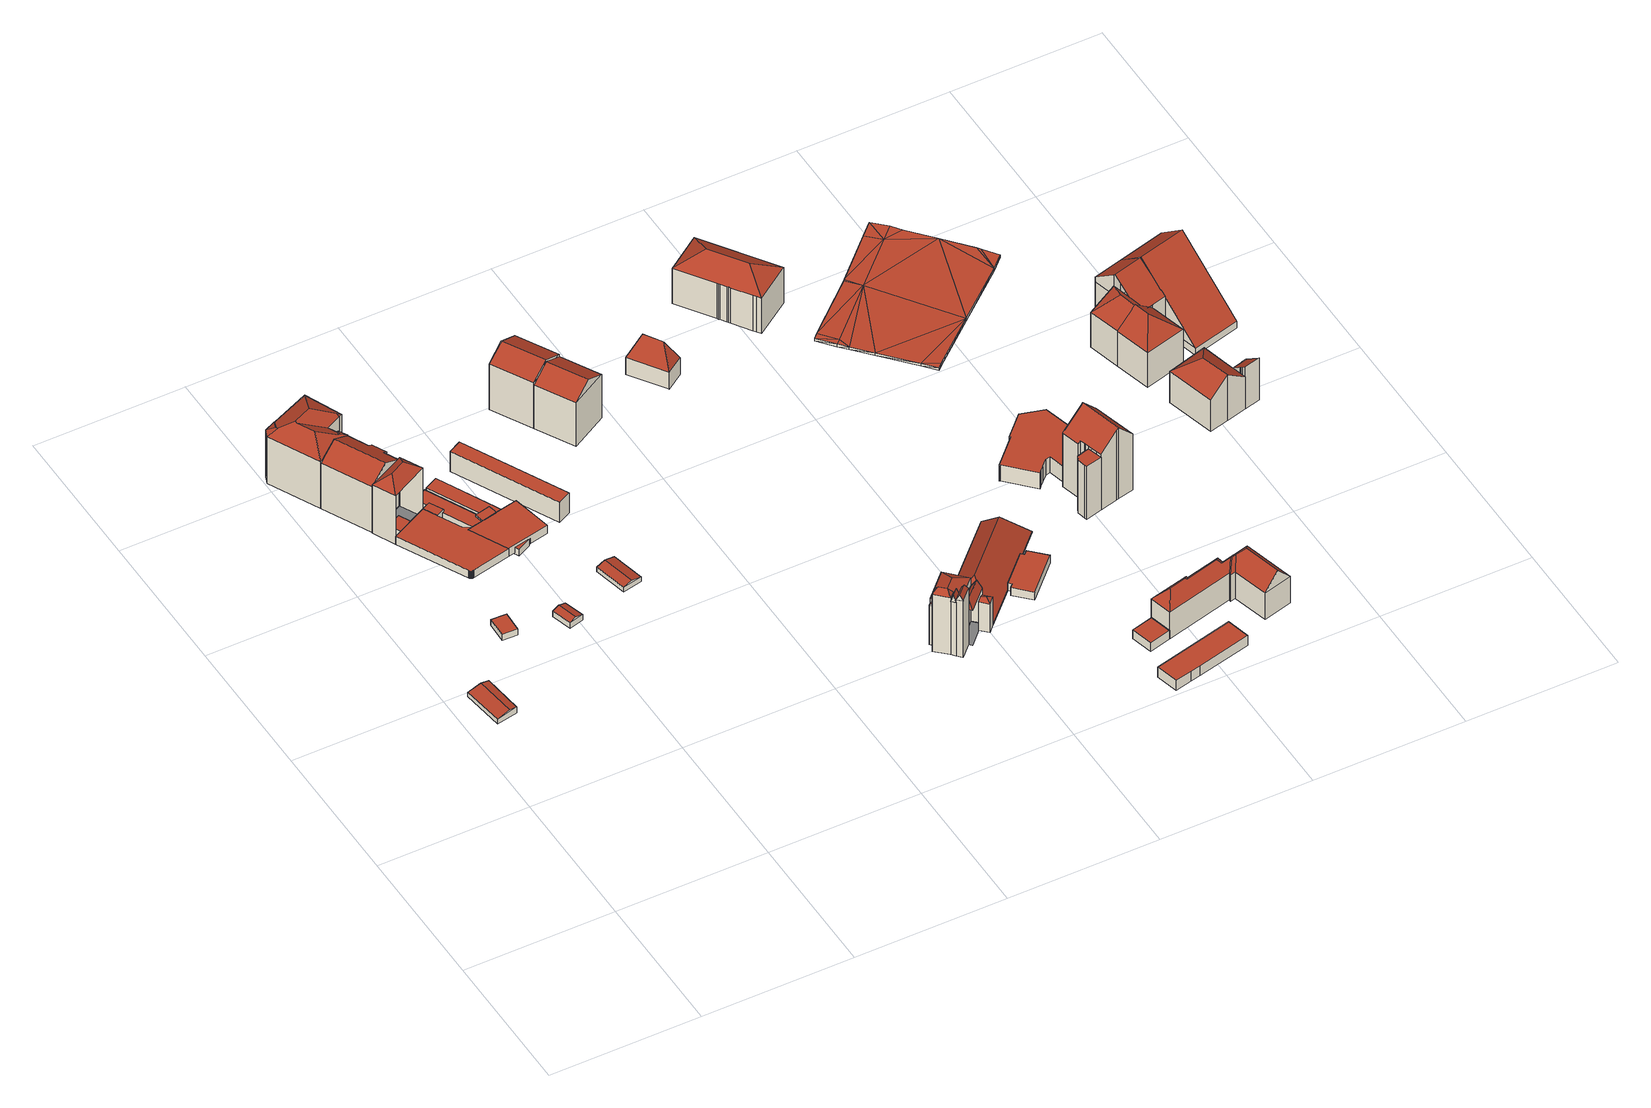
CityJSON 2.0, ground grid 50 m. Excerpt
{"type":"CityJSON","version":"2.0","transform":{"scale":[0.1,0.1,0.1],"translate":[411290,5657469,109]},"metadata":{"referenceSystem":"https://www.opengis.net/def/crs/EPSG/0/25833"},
"CityObjects":{
"building1":{"type":"Building","attributes":{"Dachtyp_tdc":"tdcGableRoof","Gemeindeschluessel":14612000,"Dachneigung":15.94,"QualitaetDacherkennung":47,"Geometrietyp2DReferenz":"3000","measuredHeight":2.98,"function":"31001_9998","roofType":"3100"},"geometry":[{"type":"Solid","lod":"2","boundaries":[[[[0,1,2,3]],[[1,4,5,2]],[[4,6,7,5]],[[6,0,3,7]],[[4,1,8]],[[0,6,9]],[[1,0,9,8]],[[6,4,8,9]],[[3,2,5,7]]]],"semantics":{"surfaces":[{"type":"WallSurface"},{"type":"RoofSurface"},{"type":"GroundSurface"}],"values":[[0,0,0,0,0,0,1,1,2]]}}]},
"building2":{"type":"Building","attributes":{"Dachtyp_tdc":"tdcPolyFlatRoof","Gemeindeschluessel":14612000,"Dachneigung":0,"QualitaetDacherkennung":86,"Geometrietyp2DReferenz":"3000","measuredHeight":2.37,"function":"31001_9998","roofType":"1000"},"geometry":[{"type":"Solid","lod":"2","boundaries":[[[[10,11,12,13]],[[11,14,15,12]],[[14,16,17,15]],[[16,10,13,17]],[[16,14,11,10]],[[13,12,15,17]]]],"semantics":{"surfaces":[{"type":"WallSurface"},{"type":"RoofSurface"},{"type":"GroundSurface"}],"values":[[0,0,0,0,1,2]]}}]},
"building3":{"type":"Building","attributes":{"Dachtyp_tdc":"tdcFreeFormRoof","Gemeindeschluessel":14612000,"Dachneigung":28.42,"QualitaetDacherkennung":48,"Geometrietyp2DReferenz":"3000","measuredHeight":22.11,"function":"31001_9998","roofType":"5000"},"geometry":[{"type":"Solid","lod":"2","boundaries":[[[[18,19,20,21]],[[19,22,23,20]],[[22,24,25,23]],[[24,26,27,25]],[[26,28,29,27]],[[28,30,31,29]],[[30,32,33,31]],[[32,34,35,33]],[[34,36,37,35]],[[36,38,39,37]],[[38,40,41,39]],[[40,18,21,41]],[[42,43,40,38]],[[44,45,46,42,38,36]],[[47,44,36,34]],[[47,34,32]],[[45,44,47,32,30]],[[48,49,46,45,30,28]],[[50,51,48,28,26]],[[50,26,24]],[[51,50,24,22]],[[49,48,51,22,19]],[[43,42,46,49,19,18]],[[43,18,40]],[[21,20,23,25,27,29,31,33,35,37,39,41]]]],"semantics":{"surfaces":[{"type":"WallSurface"},{"type":"RoofSurface"},{"type":"GroundSurface"}],"values":[[0,0,0,0,0,0,0,0,0,0,0,0,1,1,1,1,1,1,1,1,1,1,1,1,2]]}}]},
"building4":{"type":"Building","attributes":{"Dachtyp_tdc":"tdcFreeFormRoof","Gemeindeschluessel":14612000,"Dachneigung":30.76,"QualitaetDacherkennung":60,"Geometrietyp2DReferenz":"3000","measuredHeight":22.06,"function":"31001_9998","roofType":"5000"},"geometry":[{"type":"Solid","lod":"2","boundaries":[[[[52,53,54,27]],[[53,55,56,54]],[[55,57,58,56]],[[57,59,60,58]],[[59,61,62,60]],[[61,63,64,62]],[[63,65,29,64]],[[65,52,27,29]],[[55,53,52,66,67,61,59,57]],[[63,67,66,65]],[[52,65,66]],[[63,61,67]],[[27,54,56,58,60,62,64,29]]]],"semantics":{"surfaces":[{"type":"WallSurface"},{"type":"RoofSurface"},{"type":"GroundSurface"}],"values":[[0,0,0,0,0,0,0,0,1,1,0,0,2]]}}]},
"building5":{"type":"Building","attributes":{"Gemeindeschluessel":14612000,"Dachorientierung":0,"MittlereTraufHoehe":112.43,"ObjektHoehe":2.5,"BodenHoehe":109.93,"Geometrietyp2DReferenz":"3000","BezugspunktDach":"2000","AbsoluteHoehe":112.43,"Dachflaeche":136.16,"measuredHeight":2.5,"function":"31001_2463","storeysAboveGround":1},"geometry":[{"type":"MultiSurface","lod":"2","boundaries":[[[68,69,70,71,72]],[[72,71,73,74]],[[71,70,75,73]],[[70,69,76,75]],[[69,68,77,76]],[[68,72,74,77]],[[74,73,75,76,77]]],"semantics":{"surfaces":[{"type":"RoofSurface"},{"type":"WallSurface"},{"type":"GroundSurface"}],"values":[0,1,1,1,1,1,2]}}]},
"building6":{"type":"Building","attributes":{"Dachtyp_tdc":"tdcGableRoof","Gemeindeschluessel":14612000,"Dachneigung":18.15,"QualitaetDacherkennung":74,"Geometrietyp2DReferenz":"3000","measuredHeight":2.92,"function":"31001_9998","roofType":"3100"},"geometry":[{"type":"Solid","lod":"2","boundaries":[[[[78,79,80,81]],[[79,82,83,80]],[[82,84,85,83]],[[84,78,81,85]],[[82,79,86]],[[78,84,87]],[[79,78,87,86]],[[84,82,86,87]],[[81,80,83,85]]]],"semantics":{"surfaces":[{"type":"WallSurface"},{"type":"RoofSurface"},{"type":"GroundSurface"}],"values":[[0,0,0,0,0,0,1,1,2]]}}]},
"building7":{"type":"Building","attributes":{"Gemeindeschluessel":14612000,"Geometrietyp2DReferenz":"3000","function":"31001_9998","roofType":"9999"},"children":["building7-1","building7-2","building7-3","building7-4","building7-5"]},
"building7-1":{"type":"BuildingPart","attributes":{"Dachtyp_tdc":"tdcPolyFlatRoof","Dachneigung":0,"QualitaetDacherkennung":0,"Geometrietyp2DReferenz":"3000","measuredHeight":3,"roofType":"9999"},"parents":["building7"],"geometry":[{"type":"MultiSurface","lod":"2","boundaries":[[[88,89,90,91,92,93,94,95,96,97,98,99,100,101,102,103,104,105]],[[104,103,106,107]],[[103,102,108,106]],[[100,99,109,110]],[[99,98,111,109]],[[98,97,112,111]],[[97,96,113,112]],[[96,95,114,113]],[[95,94,115,114]],[[94,93,116,115]],[[93,92,117,116]],[[92,91,118,117]],[[91,90,119,118]],[[90,89,120,119]],[[89,88,121,120]],[[122,107,106,108,123,110,109,111,112,113,114,115,116,117,118,119,120,121]],[[107,122,105,104]],[[123,108,102,101]],[[110,123,101,100]],[[122,121,88,105]]],"semantics":{"surfaces":[{"type":"RoofSurface"},{"type":"WallSurface"},{"type":"GroundSurface"},{"type":"ClosureSurface","isClosure":"1","QuelleClosure":"LoD1Solid"}],"values":[0,1,1,1,1,1,1,1,1,1,1,1,1,1,1,2,3,3,3,3]}}]},
"building7-2":{"type":"BuildingPart","attributes":{"Dachtyp_tdc":"tdcFreeFormRoof","Dachneigung":40.13,"QualitaetDacherkennung":2,"Geometrietyp2DReferenz":"3000","measuredHeight":22.41,"roofType":"5000"},"parents":["building7"],"geometry":[{"type":"MultiSurface","lod":"2","boundaries":[[[124,125,126,127]],[[125,128,122,126]],[[129,124,127,121,88]],[[130,131,129,128]],[[130,128,125]],[[131,130,125,124]],[[131,124,129]],[[127,126,122,121]]],"semantics":{"surfaces":[{"type":"WallSurface"},{"type":"RoofSurface"},{"type":"GroundSurface"}],"values":[0,0,0,1,1,1,1,2]}}]},
"building7-3":{"type":"BuildingPart","attributes":{"Dachtyp_tdc":"tdcPolyFlatRoof","Dachneigung":0,"QualitaetDacherkennung":0,"Geometrietyp2DReferenz":"3000","measuredHeight":3.04,"roofType":"9999"},"parents":["building7"],"geometry":[{"type":"MultiSurface","lod":"2","boundaries":[[[132,133,134,135]],[[134,133,136,137]],[[132,135,138,139]],[[135,134,137,138]],[[138,137,136,139]],[[139,136,133,132]]],"semantics":{"surfaces":[{"type":"RoofSurface"},{"type":"WallSurface"},{"type":"GroundSurface"},{"type":"ClosureSurface","isClosure":"1","QuelleClosure":"LoD1Solid"}],"values":[0,1,1,1,2,3]}}]},
"building7-4":{"type":"BuildingPart","attributes":{"Dachtyp_tdc":"tdcPolyFlatRoof","Dachneigung":0,"QualitaetDacherkennung":0,"Geometrietyp2DReferenz":"3000","measuredHeight":3.11,"roofType":"9999"},"parents":["building7"],"geometry":[{"type":"MultiSurface","lod":"2","boundaries":[[[140,141,142,143]],[[143,142,144,145]],[[142,141,104,107,144]],[[105,104,141,140]],[[140,122,105]],[[140,143,145,122]],[[145,144,107,122]],[[105,122,107,104]]],"semantics":{"surfaces":[{"type":"RoofSurface"},{"type":"WallSurface"},{"type":"GroundSurface"},{"type":"ClosureSurface","isClosure":"1","QuelleClosure":"LoD1Solid"}],"values":[0,1,1,1,1,1,2,3]}}]},
"building7-5":{"type":"BuildingPart","attributes":{"Dachtyp_tdc":"tdcPolyFlatRoof","Dachneigung":0,"QualitaetDacherkennung":0,"Geometrietyp2DReferenz":"3000","measuredHeight":3.18,"roofType":"9999"},"parents":["building7"],"geometry":[{"type":"MultiSurface","lod":"2","boundaries":[[[146,147,148,149,150,151,152]],[[102,101,152,151]],[[151,150,139,108,102]],[[150,132,139]],[[133,132,150,149]],[[149,136,133]],[[149,148,153,136]],[[148,147,154,153]],[[147,146,100,110,154]],[[101,100,146,152]],[[123,108,139,136,153,154,110]],[[102,108,123,101]],[[133,136,139,132]],[[101,123,110,100]]],"semantics":{"surfaces":[{"type":"RoofSurface"},{"type":"WallSurface"},{"type":"GroundSurface"},{"type":"ClosureSurface","isClosure":"1","QuelleClosure":"LoD1Solid"}],"values":[0,1,1,1,1,1,1,1,1,1,2,3,3,3]}}]},
"building8":{"type":"Building","attributes":{"Gemeindeschluessel":14612000,"Dachneigung":90,"Dachorientierung":0,"MittlereTraufHoehe":112.51,"QualitaetDacherkennung":84,"ObjektHoehe":2.59,"BodenHoehe":109.92,"Geometrietyp2DReferenz":"3000","AbsoluteHoehe":112.51,"Dachflaeche":135.97,"measuredHeight":2.59,"function":"31001_2463","roofType":"1000","storeysAboveGround":1},"geometry":[{"type":"MultiSurface","lod":"2","boundaries":[[[155,156,157,158]],[[156,159,160,157]],[[159,161,162,160]],[[161,155,158,162]],[[161,159,156,155]],[[158,157,160,162]]],"semantics":{"surfaces":[{"type":"WallSurface"},{"type":"RoofSurface"},{"type":"GroundSurface"}],"values":[0,0,0,0,1,2]}}]},
"building9":{"type":"Building","attributes":{"Gemeindeschluessel":14612000,"Dachorientierung":0,"MittlereTraufHoehe":112.36,"ObjektHoehe":2.5,"BodenHoehe":109.86,"Geometrietyp2DReferenz":"3000","BezugspunktDach":"2000","AbsoluteHoehe":112.36,"Dachflaeche":41.81,"measuredHeight":2.5,"function":"31001_2463","storeysAboveGround":1},"geometry":[{"type":"MultiSurface","lod":"2","boundaries":[[[163,164,165,166,167,168]],[[168,167,169,170]],[[167,166,171,169]],[[166,165,172,171]],[[165,164,173,172]],[[164,163,174,173]],[[163,168,170,174]],[[170,169,171,172,173,174]]],"semantics":{"surfaces":[{"type":"RoofSurface"},{"type":"WallSurface"},{"type":"GroundSurface"}],"values":[0,1,1,1,1,1,1,2]}}]},
"building10":{"type":"Building","attributes":{"Gemeindeschluessel":14612000,"Dachorientierung":0,"MittlereTraufHoehe":112.51,"ObjektHoehe":2.5,"BodenHoehe":110.01,"Geometrietyp2DReferenz":"3000","BezugspunktDach":"2000","AbsoluteHoehe":112.51,"Dachflaeche":129.3,"measuredHeight":2.5,"function":"31001_2463","storeysAboveGround":1},"geometry":[{"type":"MultiSurface","lod":"2","boundaries":[[[175,176,177,178]],[[178,177,179,180]],[[177,176,181,179]],[[176,175,182,181]],[[175,178,180,182]],[[180,179,181,182]]],"semantics":{"surfaces":[{"type":"RoofSurface"},{"type":"WallSurface"},{"type":"GroundSurface"}],"values":[0,1,1,1,1,2]}}]},
"building11":{"type":"Building","attributes":{"Gemeindeschluessel":14612000,"Dachorientierung":0,"MittlereTraufHoehe":112.37,"ObjektHoehe":2.5,"BodenHoehe":109.87,"Geometrietyp2DReferenz":"3000","BezugspunktDach":"2000","AbsoluteHoehe":112.37,"Dachflaeche":41.06,"measuredHeight":2.5,"function":"31001_2463","storeysAboveGround":1},"geometry":[{"type":"MultiSurface","lod":"2","boundaries":[[[183,184,185,186]],[[184,183,187,188]],[[183,186,189,187]],[[186,185,190,189]],[[185,184,188,190]],[[189,190,188,187]]],"semantics":{"surfaces":[{"type":"RoofSurface"},{"type":"WallSurface"},{"type":"GroundSurface"}],"values":[0,1,1,1,1,2]}}]},
"building12":{"type":"Building","attributes":{"Dachtyp_tdc":"tdcGableRoof","Gemeindeschluessel":14612000,"Dachneigung":14.94,"QualitaetDacherkennung":67,"Geometrietyp2DReferenz":"3000","measuredHeight":2.72,"function":"31001_9998","roofType":"3100"},"geometry":[{"type":"Solid","lod":"2","boundaries":[[[[191,192,193,194]],[[192,195,196,193]],[[195,197,198,196]],[[197,191,194,198]],[[195,192,199]],[[191,197,200]],[[192,191,200,199]],[[197,195,199,200]],[[194,193,196,198]]]],"semantics":{"surfaces":[{"type":"WallSurface"},{"type":"RoofSurface"},{"type":"GroundSurface"}],"values":[[0,0,0,0,0,0,1,1,2]]}}]},
"building13":{"type":"Building","attributes":{"Gemeindeschluessel":14612000,"Dachorientierung":0,"MittlereTraufHoehe":117.79,"ObjektHoehe":7.89,"BodenHoehe":109.9,"Geometrietyp2DReferenz":"3000","BezugspunktDach":"2000","AbsoluteHoehe":117.79,"Dachflaeche":178.53,"measuredHeight":7.89,"function":"31001_2463","storeysAboveGround":3},"geometry":[{"type":"MultiSurface","lod":"2","boundaries":[[[201,202,203,204]],[[204,203,205,206]],[[203,202,207,205]],[[202,201,208,207]],[[201,204,206,208]],[[206,205,207,208]]],"semantics":{"surfaces":[{"type":"RoofSurface"},{"type":"WallSurface"},{"type":"GroundSurface"}],"values":[0,1,1,1,1,2]}}]},
"building14":{"type":"Building","attributes":{"Dachtyp_tdc":"tdcGableRoof","Gemeindeschluessel":14612000,"Dachneigung":25.12,"QualitaetDacherkennung":68,"Geometrietyp2DReferenz":"3000","measuredHeight":21.37,"function":"31001_9998","roofType":"3100"},"geometry":[{"type":"Solid","lod":"2","boundaries":[[[[209,210,211,212]],[[213,214,210,209]],[[214,215,211,210]],[[215,216,212,211]],[[216,213,209,212]],[[215,214,217]],[[213,216,218]],[[214,213,218,217]],[[216,215,217,218]]]],"semantics":{"surfaces":[{"type":"GroundSurface"},{"type":"WallSurface"},{"type":"RoofSurface"}],"values":[[0,1,1,1,1,1,1,2,2]]}}]},
"building15":{"type":"Building","attributes":{"Dachtyp_tdc":"tdcGableRoof","Gemeindeschluessel":14612000,"Dachneigung":27.51,"QualitaetDacherkennung":62,"Geometrietyp2DReferenz":"3000","measuredHeight":20.74,"function":"31001_9998","roofType":"3100"},"geometry":[{"type":"Solid","lod":"2","boundaries":[[[[219,220,221,222]],[[220,223,224,221]],[[223,225,226,224]],[[225,219,222,226]],[[223,220,227]],[[219,225,228]],[[220,219,228,227]],[[225,223,227,228]],[[222,221,224,226]]]],"semantics":{"surfaces":[{"type":"WallSurface"},{"type":"RoofSurface"},{"type":"GroundSurface"}],"values":[[0,0,0,0,0,0,1,1,2]]}}]},
"building16":{"type":"Building","attributes":{"name":"Super 8 by Wyndham Dresden","Gemeindeschluessel":14612000,"Geometrietyp2DReferenz":"3000","function":"31001_2071","roofType":"9999"},"children":["building16-1","building16-2","building16-3","building16-4","building16-5"]},
"building16-1":{"type":"BuildingPart","attributes":{"Dachtyp_tdc":"tdcFreeFormRoof","Dachneigung":56.9,"QualitaetDacherkennung":11,"Geometrietyp2DReferenz":"3000","measuredHeight":24.34,"roofType":"5000"},"parents":["building16"],"geometry":[{"type":"MultiSurface","lod":"2","boundaries":[[[229,230,231,232,233]],[[234,235,236,237,238]],[[235,229,233,236]],[[239,240,235,234]],[[239,234,230]],[[240,239,230,229]],[[240,229,235]],[[233,232,237,236]]],"semantics":{"surfaces":[{"type":"WallSurface"},{"type":"RoofSurface"},{"type":"GroundSurface"}],"values":[0,0,0,1,1,1,1,2]}}]},
"building16-2":{"type":"BuildingPart","attributes":{"Dachtyp_tdc":"tdcFreeFormRoof","Dachneigung":74.49,"QualitaetDacherkennung":13,"Geometrietyp2DReferenz":"3000","measuredHeight":23.75,"roofType":"5000"},"parents":["building16"],"geometry":[{"type":"MultiSurface","lod":"2","boundaries":[[[241,242,243,244]],[[242,245,246,243]],[[245,247,248,246]],[[249,238,237,250]],[[251,238,249]],[[252,251,249,247]],[[253,252,247,245]],[[254,253,245,242]],[[254,242,241]],[[251,252,253,254,241,231,238]],[[244,243,246,248,250,237,232]]],"semantics":{"surfaces":[{"type":"WallSurface"},{"type":"RoofSurface"},{"type":"GroundSurface"}],"values":[0,0,0,0,0,1,1,1,1,1,2]}}]},
"building16-3":{"type":"BuildingPart","attributes":{"Dachtyp_tdc":"tdcFreeFormRoof","Dachneigung":28.73,"QualitaetDacherkennung":8,"Geometrietyp2DReferenz":"3000","measuredHeight":11.94,"roofType":"5000"},"parents":["building16"],"geometry":[{"type":"MultiSurface","lod":"2","boundaries":[[[255,256,257,258]],[[256,259,260,257]],[[259,261,262,260]],[[263,264,261,259]],[[263,259,256]],[[264,263,256,255]],[[258,257,260,262]]],"semantics":{"surfaces":[{"type":"WallSurface"},{"type":"RoofSurface"},{"type":"GroundSurface"}],"values":[0,0,0,1,1,1,2]}}]},
"building16-4":{"type":"BuildingPart","attributes":{"Dachtyp_tdc":"tdcFreeFormRoof","Dachneigung":62.56,"QualitaetDacherkennung":9,"Geometrietyp2DReferenz":"3000","measuredHeight":23.95,"roofType":"5000"},"parents":["building16"],"geometry":[{"type":"MultiSurface","lod":"2","boundaries":[[[265,266,267]],[[268,265,267,269]],[[268,269,270]],[[265,268,270,266]],[[271,272,273,250,248]],[[267,266,249,250,273]],[[269,267,273,272,274]]],"semantics":{"surfaces":[{"type":"WallSurface"},{"type":"RoofSurface"},{"type":"GroundSurface"}],"values":[0,1,1,1,2,0,0]}}]},
"building16-5":{"type":"BuildingPart","attributes":{"Dachtyp_tdc":"tdcFreeFormRoof","Dachneigung":59.32,"QualitaetDacherkennung":2,"Geometrietyp2DReferenz":"3000","measuredHeight":16.46,"roofType":"5000"},"parents":["building16"],"geometry":[{"type":"MultiSurface","lod":"2","boundaries":[[[275,276,277,271]],[[276,278,255,258,277]],[[279,280,281,278]],[[279,278,276]],[[271,277,258,262,282,272]],[[280,279,276,275]],[[280,275,274,281]]],"semantics":{"surfaces":[{"type":"WallSurface"},{"type":"RoofSurface"},{"type":"GroundSurface"}],"values":[0,0,1,0,2,1,1]}}]},
"building17":{"type":"Building","attributes":{"name":"Super 8 by Wyndham Dresden","Gemeindeschluessel":14612000,"Geometrietyp2DReferenz":"3000","function":"31001_2071","roofType":"9999"},"children":["building17-1","building17-2","building17-3"]},
"building17-1":{"type":"BuildingPart","attributes":{"Dachtyp_tdc":"tdcFreeFormRoof","Dachneigung":32.55,"QualitaetDacherkennung":6,"Geometrietyp2DReferenz":"3000","measuredHeight":19.83,"roofType":"5000"},"parents":["building17"],"geometry":[{"type":"MultiSurface","lod":"2","boundaries":[[[283,284,285,286,287]],[[288,289,290,291,292,293]],[[294,295,296,297,277]],[[295,298,299,296]],[[298,300,301,299]],[[300,283,287,301]],[[295,294,302,303]],[[294,289,302]],[[289,288,303,302]],[[288,304,284,283,300,298,295,303]],[[287,286,292,291,297,296,299,301]]],"semantics":{"surfaces":[{"type":"WallSurface"},{"type":"RoofSurface"},{"type":"GroundSurface"}],"values":[0,0,0,0,0,0,1,1,1,1,2]}}]},
"building17-2":{"type":"BuildingPart","attributes":{"Dachtyp_tdc":"tdcGableRoof","Dachneigung":47.89,"QualitaetDacherkennung":7,"Geometrietyp2DReferenz":"3000","measuredHeight":20.94,"roofType":"3100"},"parents":["building17"],"geometry":[{"type":"MultiSurface","lod":"2","boundaries":[[[285,305,306,286]],[[305,307,308,306]],[[307,309,310,308]],[[309,293,292,310]],[[309,311,312,313,304,293]],[[314,313,312,315]],[[305,315,312,311,307]],[[285,284,314,315,305]],[[307,311,309]],[[292,286,306,308,310]]],"semantics":{"surfaces":[{"type":"WallSurface"},{"type":"RoofSurface"},{"type":"GroundSurface"}],"values":[0,0,0,0,1,1,0,0,0,2]}}]},
"building17-3":{"type":"BuildingPart","attributes":{"Dachtyp_tdc":"tdcFreeFormRoof","Dachneigung":54.29,"QualitaetDacherkennung":5,"Geometrietyp2DReferenz":"3000","measuredHeight":10.97,"roofType":"5000"},"parents":["building17"],"geometry":[{"type":"MultiSurface","lod":"2","boundaries":[[[316,317,318,319]],[[317,320,321,318]],[[320,322,323,321]],[[322,257,324,323]],[[257,277,297,324]],[[290,316,319,291]],[[257,322,320,317,325,326]],[[317,316,325]],[[316,290,326,325]],[[290,277,257,326]],[[319,318,321,323,324,297,291]]],"semantics":{"surfaces":[{"type":"WallSurface"},{"type":"RoofSurface"},{"type":"GroundSurface"}],"values":[0,0,0,0,0,0,1,1,1,1,2]}}]},
"building18":{"type":"Building","attributes":{"Dachtyp_tdc":"tdcFreeFormRoof","Gemeindeschluessel":14612000,"Dachneigung":65.81,"QualitaetDacherkennung":2,"Geometrietyp2DReferenz":"3000","measuredHeight":14.33,"function":"31001_2463","roofType":"5000"},"geometry":[{"type":"Solid","lod":"2","boundaries":[[[[327,328,329,330]],[[328,331,332,329]],[[331,333,334,332]],[[333,335,336,334]],[[335,337,338,336]],[[337,327,330,338]],[[339,337,335]],[[340,339,335,333]],[[341,342,340,333,331]],[[341,331,328]],[[342,341,328,327]],[[339,340,342,327,337]],[[330,329,332,334,336,338]]]],"semantics":{"surfaces":[{"type":"WallSurface"},{"type":"RoofSurface"},{"type":"GroundSurface"}],"values":[[0,0,0,0,0,0,1,1,1,1,1,1,2]]}}]},
"building19":{"type":"Building","attributes":{"name":"Super 8 by Wyndham Dresden","Dachtyp_tdc":"tdcPolyFlatRoof","Gemeindeschluessel":14612000,"Dachneigung":0,"QualitaetDacherkennung":33,"Geometrietyp2DReferenz":"3000","measuredHeight":3,"function":"31001_2071","roofType":"1000"},"geometry":[{"type":"Solid","lod":"2","boundaries":[[[[343,344,345,346]],[[344,347,348,345]],[[347,349,350,348]],[[349,351,352,350]],[[351,353,354,352]],[[353,355,356,354]],[[355,357,358,356]],[[357,343,346,358]],[[357,355,353,351,349,347,344,343]],[[346,345,348,350,352,354,356,358]]]],"semantics":{"surfaces":[{"type":"WallSurface"},{"type":"RoofSurface"},{"type":"GroundSurface"}],"values":[[0,0,0,0,0,0,0,0,1,2]]}}]},
"building20":{"type":"Building","attributes":{"Dachtyp_tdc":"tdcPolyFlatRoof","Gemeindeschluessel":14612000,"Dachneigung":0,"QualitaetDacherkennung":62,"Geometrietyp2DReferenz":"3000","measuredHeight":3.31,"function":"31001_9998","roofType":"1000"},"geometry":[{"type":"Solid","lod":"2","boundaries":[[[[359,360,361,362]],[[360,363,364,361]],[[363,365,366,364]],[[363,360,359,365]],[[366,362,361,364]],[[365,359,362,366]]]],"semantics":{"surfaces":[{"type":"WallSurface"},{"type":"RoofSurface"},{"type":"GroundSurface"}],"values":[[0,0,0,1,2,0]]}}]},
"building21":{"type":"Building","attributes":{"Dachtyp_tdc":"tdcPolyFlatRoof","Gemeindeschluessel":14612000,"Dachneigung":0,"QualitaetDacherkennung":70,"Geometrietyp2DReferenz":"3000","measuredHeight":3.75,"function":"31001_9998","roofType":"1000"},"geometry":[{"type":"Solid","lod":"2","boundaries":[[[[367,368,369,370]],[[368,371,372,369]],[[371,373,374,372]],[[373,375,376,374]],[[375,377,378,376]],[[377,367,370,378]],[[377,375,373,371,368,367]],[[370,369,372,374,376,378]]]],"semantics":{"surfaces":[{"type":"WallSurface"},{"type":"RoofSurface"},{"type":"GroundSurface"}],"values":[[0,0,0,0,0,0,1,2]]}}]},
"building22":{"type":"Building","attributes":{"Dachtyp_tdc":"tdcFreeFormRoof","Gemeindeschluessel":14612000,"Dachneigung":32.41,"QualitaetDacherkennung":78,"Geometrietyp2DReferenz":"3000","measuredHeight":18.42,"function":"31001_9998","roofType":"5000"},"geometry":[{"type":"Solid","lod":"2","boundaries":[[[[379,380,381,382]],[[380,383,384,381]],[[383,385,386,384]],[[385,387,388,386]],[[387,389,390,388]],[[389,391,392,390]],[[391,393,394,392]],[[393,395,396,394]],[[395,397,398,396]],[[397,399,400,398]],[[399,401,402,400]],[[395,403,397]],[[404,393,391]],[[403,395,393,404]],[[399,397,403,404,391,389,387,385,383,380,379,401]],[[402,382,381,384,386,388,390,392,394,396,398,400]],[[401,379,382,402]]]],"semantics":{"surfaces":[{"type":"WallSurface"},{"type":"RoofSurface"},{"type":"GroundSurface"}],"values":[[0,0,0,0,0,0,0,0,0,0,0,1,1,1,1,2,0]]}}]},
"building23":{"type":"Building","attributes":{"Dachtyp_tdc":"tdcFreeFormRoof","Gemeindeschluessel":14612000,"Dachneigung":48.02,"QualitaetDacherkennung":8,"Geometrietyp2DReferenz":"3000","measuredHeight":15.9,"function":"31001_9998","roofType":"5000"},"geometry":[{"type":"Solid","lod":"2","boundaries":[[[[405,406,407,408]],[[409,410,405,408,411]],[[409,411,412]],[[410,409,412,413]],[[414,415,406,405,410,413,416]],[[417,414,416,418]],[[419,417,418,420]],[[421,419,420,422]],[[423,424,425,426]],[[424,427,428,425]],[[427,429,430,428]],[[429,422,431,430]],[[422,420,432,431]],[[420,418,433,432]],[[418,416,434,433]],[[416,413,435,434]],[[413,412,436,435]],[[412,411,437,436]],[[411,408,438,437]],[[408,407,439,438]],[[407,423,426,439]],[[440,441,421,422,429]],[[440,429,427]],[[441,440,427,424]],[[415,414,417,419,421,441,424,423]],[[406,415,423,407]],[[426,425,428,430,431,432,433,434,435,436,437,438,439]]]],"semantics":{"surfaces":[{"type":"RoofSurface"},{"type":"WallSurface"},{"type":"GroundSurface"}],"values":[[0,0,1,0,0,0,0,0,1,1,1,1,1,1,1,1,1,1,1,1,1,0,0,0,0,0,2]]}}]},
"building24":{"type":"Building","attributes":{"Dachtyp_tdc":"tdcPolyFlatRoof","Gemeindeschluessel":14612000,"Dachneigung":0,"QualitaetDacherkennung":52,"Geometrietyp2DReferenz":"3000","measuredHeight":6.2,"function":"31001_9998","roofType":"1000"},"geometry":[{"type":"Solid","lod":"2","boundaries":[[[[442,443,444,445]],[[443,446,447,444]],[[446,448,449,447]],[[448,450,451,449]],[[450,452,453,451]],[[452,454,455,453]],[[454,456,457,455]],[[456,458,459,457]],[[458,460,461,459]],[[460,462,463,461]],[[462,464,465,463]],[[464,466,467,465]],[[466,468,469,467]],[[468,470,471,469]],[[470,472,473,471]],[[472,474,475,473]],[[474,442,445,475]],[[474,472,470,468,466,464,462,460,458,456,454,452,450,448,446,443,442]],[[445,444,447,449,451,453,455,457,459,461,463,465,467,469,471,473,475]]]],"semantics":{"surfaces":[{"type":"WallSurface"},{"type":"RoofSurface"},{"type":"GroundSurface"}],"values":[[0,0,0,0,0,0,0,0,0,0,0,0,0,0,0,0,0,1,2]]}}]},
"building25":{"type":"Building","attributes":{"Gemeindeschluessel":14612000,"Geometrietyp2DReferenz":"3000","function":"31001_9998","roofType":"9999"},"children":["building25-1","building25-2"]},
"building25-1":{"type":"BuildingPart","attributes":{"Dachtyp_tdc":"tdcPolyFlatRoof","Dachneigung":0,"QualitaetDacherkennung":43,"Geometrietyp2DReferenz":"3000","measuredHeight":20.61,"roofType":"1000"},"parents":["building25"],"geometry":[{"type":"MultiSurface","lod":"2","boundaries":[[[476,477,478,479]],[[477,480,481,478]],[[480,482,483,481]],[[484,485,486,487]],[[485,488,489,486]],[[488,490,491,489]],[[490,476,479,491]],[[490,488,485,484,482,480,477,476]],[[479,478,481,483,487,486,489,491]]],"semantics":{"surfaces":[{"type":"WallSurface"},{"type":"RoofSurface"},{"type":"GroundSurface"}],"values":[0,0,0,0,0,0,0,1,2]}}]},
"building25-2":{"type":"BuildingPart","attributes":{"Dachtyp_tdc":"tdcGableRoof","Dachneigung":40.42,"QualitaetDacherkennung":61,"Geometrietyp2DReferenz":"3000","measuredHeight":27.67,"roofType":"3100"},"parents":["building25"],"geometry":[{"type":"MultiSurface","lod":"2","boundaries":[[[492,483,482]],[[492,493,494,483]],[[493,495,496,494]],[[495,497,498,496]],[[499,500,501,502]],[[500,503,504,501]],[[503,505,506,504]],[[505,507,508,506]],[[507,509,510,508]],[[509,511,512,510]],[[511,513,484,487,512]],[[509,507,505,503]],[[503,500,499,514,515,497,495,493,492,513,511,509]],[[483,494,496,498,516,517,502,501,504,506,508,510,512,487]],[[497,515,516,498]],[[515,514,517,516]],[[514,499,502,517]]],"semantics":{"surfaces":[{"type":"WallSurface"},{"type":"RoofSurface"},{"type":"GroundSurface"}],"values":[0,0,0,0,0,0,0,0,0,0,0,1,1,2,0,0,0]}}]},
"building26":{"type":"Building","attributes":{"Erfassungsdatum_Objekt":"2021-12-02","BodenHoehe":114.22,"gemHoehe":0,"BauwerkHoehe":1,"Gemeindeschluessel":"14612000","Geometrietyp2DReferenz":"3000","measuredHeight":1,"function":"53001_1800"},"geometry":[{"type":"MultiSurface","lod":"2","boundaries":[[[518,519,520]],[[518,520,521]],[[521,520,522]],[[521,522,523]],[[524,522,525]],[[524,525,526]],[[524,523,522]],[[526,525,527]],[[527,525,528]],[[529,520,519]],[[522,520,529]],[[530,531,532]],[[529,533,522]],[[522,533,534]],[[522,534,535]],[[522,535,525]],[[525,535,536]],[[535,534,537]],[[535,537,538]],[[538,537,539]],[[532,534,530]],[[530,534,533]],[[528,525,536]],[[539,537,540]],[[527,528,541]],[[527,541,542]],[[528,536,543]],[[528,543,541]],[[536,535,544]],[[536,544,543]],[[535,538,545]],[[535,545,544]],[[538,539,546]],[[538,546,545]],[[539,540,547]],[[539,547,546]],[[540,537,548]],[[540,548,547]],[[537,534,549]],[[537,549,548]],[[534,532,550]],[[534,550,549]],[[532,531,551]],[[532,551,550]],[[531,530,552]],[[531,552,551]],[[530,533,553]],[[530,553,552]],[[533,529,554]],[[533,554,553]],[[529,519,555]],[[529,555,554]],[[526,542,556]],[[519,518,557]],[[519,557,555]],[[518,521,558]],[[518,558,557]],[[521,523,559]],[[521,559,558]],[[523,524,560]],[[523,560,559]],[[524,526,556]],[[524,556,560]],[[526,527,542]],[[561,555,557]],[[558,561,557]],[[562,561,558]],[[559,562,558]],[[563,562,560]],[[556,563,560]],[[562,559,560]],[[542,563,556]],[[541,563,542]],[[555,561,554]],[[554,561,562]],[[550,551,552]],[[562,553,554]],[[549,553,562]],[[544,549,562]],[[563,544,562]],[[543,544,563]],[[548,549,544]],[[545,548,544]],[[546,548,545]],[[547,548,546]],[[552,549,550]],[[553,549,552]],[[543,563,541]]],"semantics":{"surfaces":[{"type":"RoofSurface"},{"type":"WallSurface"},{"type":"GroundSurface"}],"values":[0,0,0,0,0,0,0,0,0,0,0,0,0,0,0,0,0,0,0,0,0,0,0,0,1,1,1,1,1,1,1,1,1,1,1,1,1,1,1,1,1,1,1,1,1,1,1,1,1,1,1,1,1,1,1,1,1,1,1,1,1,1,1,1,2,2,2,2,2,2,2,2,2,2,2,2,2,2,2,2,2,2,2,2,2,2,2,2]}}]},
"building27":{"type":"Building","attributes":{"Gemeindeschluessel":14612000,"Geometrietyp2DReferenz":"3000","function":"31001_9998","roofType":"9999"},"children":["building27-1","building27-2"]},
"building27-1":{"type":"BuildingPart","attributes":{"Dachtyp_tdc":"tdcHipAndGableRoof","Dachneigung":39.46,"QualitaetDacherkennung":68,"Geometrietyp2DReferenz":"3000","measuredHeight":17.73,"roofType":"5000"},"parents":["building27"],"geometry":[{"type":"MultiSurface","lod":"2","boundaries":[[[564,565,566,567,568]],[[569,570,571,572]],[[570,573,574,571]],[[573,575,576,574]],[[575,577,578,576]],[[577,579,580,578]],[[579,581,582,580]],[[581,564,568,582]],[[577,575,583]],[[575,573,570,583]],[[570,569,584,565,564,581,579,577,583]],[[568,567,572,571,574,576,578,580,582]]],"semantics":{"surfaces":[{"type":"WallSurface"},{"type":"RoofSurface"},{"type":"GroundSurface"}],"values":[0,0,0,0,0,0,0,0,1,1,1,2]}}]},
"building27-2":{"type":"BuildingPart","attributes":{"Dachtyp_tdc":"tdcPolyFlatRoof","Dachneigung":37.47,"QualitaetDacherkennung":40,"Geometrietyp2DReferenz":"3000","measuredHeight":16.39,"roofType":"2100"},"parents":["building27"],"geometry":[{"type":"MultiSurface","lod":"2","boundaries":[[[566,585,586,567]],[[585,587,588,586]],[[587,589,590,588]],[[589,591,592,590]],[[591,593,594,592]],[[593,595,569,572,594]],[[595,593,591,589,587,585,566,584]],[[567,586,588,590,592,594,572]]],"semantics":{"surfaces":[{"type":"WallSurface"},{"type":"RoofSurface"},{"type":"GroundSurface"}],"values":[0,0,0,0,0,0,1,2]}}]},
"building28":{"type":"Building","attributes":{"Gemeindeschluessel":14612000,"Geometrietyp2DReferenz":"3000","function":"31001_9998","roofType":"9999"},"children":["building28-1","building28-2","building28-3","building28-4","building28-5"]},
"building28-1":{"type":"BuildingPart","attributes":{"Dachtyp_tdc":"tdcHipAndGableRoof","Dachneigung":37.91,"QualitaetDacherkennung":56,"Geometrietyp2DReferenz":"3000","measuredHeight":19.14,"roofType":"5000"},"parents":["building28"],"geometry":[{"type":"MultiSurface","lod":"2","boundaries":[[[596,597,598,599,600]],[[597,601,602,603,598]],[[601,597,604]],[[597,596,605,606,604]],[[607,608,601,604,606,609]],[[599,598,603,610]]],"semantics":{"surfaces":[{"type":"WallSurface"},{"type":"RoofSurface"},{"type":"GroundSurface"}],"values":[0,0,1,1,1,2]}}]},
"building28-2":{"type":"BuildingPart","attributes":{"Dachtyp_tdc":"tdcGableRoof","Dachneigung":22.47,"QualitaetDacherkennung":8,"Geometrietyp2DReferenz":"3000","measuredHeight":19.14,"roofType":"3100"},"parents":["building28"],"geometry":[{"type":"MultiSurface","lod":"2","boundaries":[[[611,612,613,614,615]],[[612,616,617,613]],[[616,618,619,620,617]],[[616,612,621]],[[612,611,622,621]],[[618,616,621,622]],[[614,613,617,620]]],"semantics":{"surfaces":[{"type":"WallSurface"},{"type":"RoofSurface"},{"type":"GroundSurface"}],"values":[0,0,0,0,1,1,2]}}]},
"building28-3":{"type":"BuildingPart","attributes":{"Dachtyp_tdc":"tdcGableRoof","Dachneigung":43.07,"QualitaetDacherkennung":26,"Geometrietyp2DReferenz":"3000","measuredHeight":23.42,"roofType":"3100"},"parents":["building28"],"geometry":[{"type":"MultiSurface","lod":"2","boundaries":[[[619,623,624,620]],[[623,625,626,624]],[[625,627,628,626]],[[629,615,614,630]],[[631,632,633,634,635]],[[625,623,636,635,634,637,638,639]],[[625,639,627]],[[619,618,636,623]],[[629,640,632,631,611,615]],[[614,620,624,626,628,630]]],"semantics":{"surfaces":[{"type":"WallSurface"},{"type":"RoofSurface"},{"type":"GroundSurface"}],"values":[0,0,0,0,1,1,0,0,0,2]}}]},
"building28-4":{"type":"BuildingPart","attributes":{"Dachtyp_tdc":"tdcGableRoof","Dachneigung":39.18,"QualitaetDacherkennung":53,"Geometrietyp2DReferenz":"3000","measuredHeight":22.96,"roofType":"3100"},"parents":["building28"],"geometry":[{"type":"MultiSurface","lod":"2","boundaries":[[[641,642,643,644,628,627,639]],[[602,645,646,603]],[[645,640,629,630,646]],[[647,648,649,650,651,633]],[[652,642,641,637,651,650,608]],[[642,652,653,654]],[[602,601,649,648,645]],[[645,648,647,632,640]],[[630,628,644,610,603,646]]],"semantics":{"surfaces":[{"type":"WallSurface"},{"type":"RoofSurface"},{"type":"GroundSurface"}],"values":[0,0,0,1,1,0,0,0,2]}}]},
"building28-5":{"type":"BuildingPart","attributes":{"Dachtyp_tdc":"tdcHipAndGableRoof","Dachneigung":39.37,"QualitaetDacherkennung":64,"Geometrietyp2DReferenz":"3000","measuredHeight":19.33,"roofType":"5000"},"parents":["building28"],"geometry":[{"type":"MultiSurface","lod":"2","boundaries":[[[643,655,656,644]],[[655,657,658,656]],[[657,600,599,658]],[[657,655,659]],[[655,643,654,660,661,609,662,659]],[[600,657,659,662,605,663]],[[644,656,658,599,610]]],"semantics":{"surfaces":[{"type":"WallSurface"},{"type":"RoofSurface"},{"type":"GroundSurface"}],"values":[0,0,0,1,1,1,2]}}]}
},
"vertices":[
[90,844,26],[71,986,25],[71,986,9],[90,844,9],[144,992,33],[144,992,9],[159,857,33],[159,857,9],[116,989,38],[133,852,38],
[320,1137,34],[270,1139,34],[270,1139,11],[320,1137,11],[273,1209,34],[273,1209,11],[323,1207,34],[323,1207,11],
[225,2004,196],[174,1980,196],[174,1980,13],[225,2004,13],[188,1952,196],[188,1952,13],[194,1955,196],[194,1955,13],[208,1927,196],[208,1927,13],[87,1867,196],[87,1867,13],[5,2032,196],[5,2032,13],[15,2060,196],[15,2060,13],[52,2077,196],[52,2077,13],[53,2076,196],[53,2076,13],[183,2131,196],[183,2131,13],[235,2009,196],[235,2009,13],[147,2042,233],[221,2015,203],[38,2037,212],[41,2034,214],[89,2016,234],[37,2039,212],[116,1953,231],[87,2011,231],[187,1934,205],[181,1931,205],
[208,1927,194],[240,1862,194],[240,1862,13],[255,1869,184],[255,1869,13],[278,1822,184],[278,1822,13],[263,1815,194],[263,1815,13],[286,1768,194],[286,1768,13],[166,1709,191],[166,1709,13],[87,1867,191],[148,1897,233],[227,1739,233],
[327,1449,34],[358,1464,34],[373,1471,34],[255,1714,34],[209,1692,34],[255,1714,9],[209,1692,9],[373,1471,9],[358,1464,9],[327,1449,9],
[464,1086,33],[445,1154,33],[445,1154,11],[464,1086,11],[493,1167,31],[493,1167,11],[512,1100,32],[512,1100,11],[467,1160,40],[486,1093,40],
[202,1636,40],[314,1412,40],[315,1411,40],[316,1409,40],[317,1408,40],[318,1407,40],[320,1406,40],[322,1405,40],[324,1405,40],[325,1405,40],[327,1405,40],[329,1406,40],[458,1433,40],[396,1559,40],[413,1562,40],[387,1576,40],[349,1652,40],[326,1698,40],[387,1576,10],[349,1652,10],[413,1562,10],[329,1406,10],[458,1433,10],[327,1405,10],[325,1405,10],[324,1405,10],[322,1405,10],[320,1406,10],[318,1407,10],[317,1408,10],[316,1409,10],[315,1411,10],[314,1412,10],[202,1636,10],[326,1698,10],[396,1559,10],
[166,1709,200],[290,1770,200],[290,1770,10],[166,1709,10],[326,1698,200],[202,1636,200],[272,1716,234],[221,1690,234],
[451,1570,41],[502,1581,41],[495,1613,41],[444,1602,41],[502,1581,10],[495,1613,10],[444,1602,10],[451,1570,10],
[326,1698,41],[349,1652,41],[376,1666,41],[353,1711,41],[376,1666,10],[353,1711,10],
[458,1433,42],[601,1463,42],[573,1596,42],[502,1581,42],[451,1570,42],[413,1562,42],[396,1559,42],[573,1596,10],[601,1463,10],
[372,1770,35],[492,1524,35],[492,1524,9],[372,1770,9],[447,1502,35],[447,1502,9],[327,1748,35],[327,1748,9],
[449,1497,34],[462,1472,34],[486,1422,34],[531,1444,34],[530,1445,34],[494,1519,34],[530,1445,9],[494,1519,9],[531,1444,9],[486,1422,9],[462,1472,9],[449,1497,9],
[497,1533,35],[540,1554,35],[423,1795,35],[379,1774,35],[423,1795,10],[379,1774,10],[540,1554,10],[497,1533,10],
[537,1449,34],[580,1470,34],[543,1547,34],[500,1525,34],[537,1449,9],[580,1470,9],[500,1525,9],[543,1547,9],
[668,1138,35],[643,1250,35],[643,1250,16],[668,1138,16],[708,1264,34],[708,1264,16],[733,1152,34],[733,1152,16],[673,1257,43],[698,1145,43],
[486,1824,88],[654,1486,88],[697,1507,88],[528,1845,88],[697,1507,9],[528,1845,9],[654,1486,9],[486,1824,9],
[827,2054,16],[899,1923,16],[777,1856,16],[705,1987,16],[827,2054,196],[899,1923,196],[777,1856,196],[705,1987,196],[836,1889,230],[764,2020,230],
[899,1923,188],[967,1798,188],[967,1798,17],[899,1923,17],[846,1731,187],[846,1731,17],[777,1856,187],[777,1856,17],[906,1764,225],[837,1889,225],
[1319,486,267],[1357,447,267],[1357,447,252],[1357,447,44],[1319,486,44],[1338,429,267],[1300,467,267],[1300,467,44],[1338,429,44],[1338,429,252],[1338,448,288],[1319,467,288],
[1365,455,252],[1373,447,252],[1373,447,44],[1365,455,44],[1371,445,252],[1371,445,44],[1375,442,252],[1375,442,44],[1349,417,252],[1349,417,44],[1343,423,282],[1363,442,282],[1363,445,273],[1365,447,273],
[1481,499,155],[1503,476,155],[1503,476,44],[1481,499,44],[1481,454,155],[1481,454,44],[1458,478,155],[1458,478,44],[1481,477,164],[1469,488,164],
[1356,409,284],[1349,417,264],[1364,402,264],[1389,441,284],[1404,441,264],[1389,456,264],[1389,456,44],[1404,441,44],[1364,402,44],[1404,441,181],
[1389,456,181],[1457,523,181],[1457,523,44],[1481,499,181],[1469,511,209],[1412,456,209],[1412,432,181],[1412,432,44],
[1373,447,212],[1365,455,212],[1365,455,195],[1365,455,41],[1373,447,41],[1315,506,212],[1396,586,212],[1396,586,44],[1396,586,41],[1315,506,41],[1315,506,195],[1457,523,212],[1376,444,212],[1376,444,41],[1457,523,41],[1375,442,209],[1375,442,41],[1371,445,209],[1371,445,41],[1396,524,239],[1361,490,239],[1325,496,212],
[1357,447,195],[1357,447,41],[1319,486,195],[1319,486,41],[1307,498,195],[1307,498,41],[1319,486,215],[1342,463,251],[1350,471,251],[1365,455,231],[1357,447,231],
[1685,869,44],[1792,760,44],[1792,760,41],[1685,869,41],[1703,673,44],[1703,673,41],[1612,583,44],[1612,583,41],[1503,476,41],[1684,761,151],[1504,585,151],
[1250,1844,85],[1193,1806,85],[1193,1806,19],[1250,1844,19],[1193,1807,85],[1193,1807,19],[1115,1921,85],[1115,1921,19],[1156,1949,85],[1156,1949,19],[1174,1960,85],[1174,1960,19],[1168,1931,131],[1164,1911,163],[1193,1807,86],[1202,1854,161],
[1659,511,72],[1609,562,72],[1609,562,42],[1659,511,42],[1621,574,72],[1621,574,42],[1612,583,72],[1612,583,42],[1703,673,72],[1703,673,42],[1712,663,72],[1712,663,42],[1724,675,72],[1724,675,42],[1774,624,72],[1774,624,42],
[1905,268,59],[1923,196,59],[1923,196,26],[1905,268,26],[1851,178,59],[1851,178,26],[1833,250,59],[1833,250,26],
[1817,76,64],[2086,141,64],[2086,141,26],[1817,76,26],[2105,64,64],[2105,64,26],[1925,21,64],[1925,21,26],[1892,14,64],[1892,14,26],[1836,1,64],[1836,1,26],
[1473,1951,168],[1471,1955,168],[1471,1955,30],[1473,1951,30],[1468,1958,168],[1468,1958,30],[1455,1977,168],[1455,1977,30],[1453,1980,168],[1453,1980,30],[1450,1985,168],[1450,1985,30],[1369,2102,168],[1369,2102,30],[1486,2183,169],[1486,2183,30],[1647,1949,169],[1647,1949,30],[1530,1869,168],[1530,1869,30],[1521,1882,168],[1521,1882,30],[1515,1890,168],[1515,1890,30],[1547,1969,214],[1469,2082,214],
[2189,284,161],[2175,280,161],[2151,246,131],[2169,251,131],[2248,145,186],[2216,268,186],[2200,132,131],[2296,157,131],[2252,328,131],[2140,274,157],[2171,283,158],[2158,304,131],[2127,283,170],[2153,325,131],[2013,254,170],[2039,297,131],[2009,257,173],[2038,303,131],[2150,253,131],[1923,196,131],[1923,196,27],[2150,253,27],[1905,268,131],[1905,268,27],[1905,270,131],[1905,270,27],[2038,303,27],[2039,297,27],[2153,325,27],[2158,304,27],[2252,328,27],[2296,157,27],[2200,132,27],[2169,251,27],[2151,246,27],[1907,269,133],[1951,242,173],
[1978,899,94],[1962,960,94],[1962,960,32],[1978,899,32],[1946,956,94],[1946,956,32],[1925,936,94],[1925,936,32],[1924,934,94],[1924,934,32],[1911,922,94],[1911,922,32],[1905,915,94],[1905,915,32],[1822,999,94],[1822,999,32],[1819,1002,94],[1819,1002,32],[1905,1087,94],[1905,1087,32],[1901,1090,94],[1901,1090,32],[1971,1159,94],[1971,1159,32],[2049,1137,94],[2049,1137,32],[2074,1042,94],[2074,1042,32],[2072,1042,94],[2072,1042,32],[2098,932,94],[2098,932,32],[2039,914,94],[2039,914,32],
[1960,795,234],[1988,803,234],[1988,803,28],[1960,795,28],[1992,804,234],[1992,804,28],[2001,806,234],[2001,806,28],[2015,757,234],[1960,744,234],[1960,744,28],[2015,757,28],[1958,752,234],[1958,752,28],[1952,779,234],[1952,779,28],
[2001,806,245],[1998,816,245],[1998,816,28],[1997,820,245],[1997,820,28],[1992,837,244],[1992,837,28],[1978,899,246],[2039,914,300],[2039,914,28],[1978,899,28],[2044,916,305],[2044,916,28],[2098,932,244],[2098,932,28],[2135,786,246],[2135,786,28],[2082,774,305],[2082,774,28],[2075,772,299],[2075,772,28],[2015,757,245],[1968,896,238],[1984,835,237],[1984,835,28],[1968,896,28],
[1635,1748,62],[1679,1695,62],[1694,1709,62],[1650,1762,62],[1864,1871,62],[1825,1915,62],[1829,1919,62],[2008,2008,62],[1964,2050,62],[2007,2091,62],[2051,2050,62],[1704,1669,62],[1849,1508,62],[1884,1466,62],[1898,1480,62],[1756,1611,62],[2052,1607,62],[2147,1936,62],[2075,2017,62],[2224,1749,62],[2221,1850,62],[2230,1839,62],[2267,1790,62],[2051,2050,52],[2007,2091,52],[2075,2017,52],[2147,1936,52],[2221,1850,52],[2230,1839,52],[2267,1790,52],[2224,1749,52],[2052,1607,52],[1898,1480,52],[1884,1466,52],[1849,1508,52],[1756,1611,52],[1704,1669,52],[1679,1695,52],[1964,2050,52],[1635,1748,52],[1650,1762,52],[1825,1915,52],[1829,1919,52],[1694,1709,52],[1864,1871,52],[2008,2008,52],
[2562,983,155],[2565,971,155],[2565,971,153],[2565,971,30],[2562,983,30],[2578,920,155],[2511,902,208],[2511,902,30],[2578,920,30],[2446,886,152],[2446,886,30],[2404,1048,152],[2404,1048,30],[2536,1083,155],[2536,1083,30],[2558,996,155],[2558,996,30],[2560,990,155],[2560,990,30],[2486,999,208],[2565,969,155],
[2593,978,153],[2593,978,30],[2597,979,153],[2597,979,30],[2603,981,153],[2603,981,30],[2618,985,153],[2618,985,30],[2632,933,194],[2632,933,30],[2578,920,194],
[2347,1254,167],[2320,1359,167],[2320,1359,31],[2347,1254,31],[2347,1254,166],[2407,1381,211],[2407,1381,177],[2407,1381,31],[2401,1328,222],[2381,1263,194],[2415,1272,222],[2434,1277,211],[2424,1317,211],[2423,1274,217],[2434,1277,31],
[2642,1521,188],[2647,1522,188],[2647,1522,31],[2642,1521,31],[2642,1521,57],[2688,1367,185],[2688,1367,31],[2683,1366,185],[2683,1366,57],[2683,1366,31],[2666,1453,222],[2661,1452,222],
[2721,1223,57],[2721,1223,31],[2564,1182,57],[2564,1182,31],[2532,1303,57],[2532,1303,31],[2486,1479,57],[2486,1479,31],[2642,1521,196],[2486,1479,196],[2490,1462,211],[2507,1397,265],[2664,1438,265],[2683,1366,195],[2525,1330,200],[2531,1306,177],[2532,1303,174],[2486,1479,177],
[2532,1303,177],[2484,1290,177],[2484,1290,165],[2484,1290,31],[2388,1453,177],[2388,1453,31],[2486,1479,197],[2388,1453,197],[2407,1381,255],[2409,1375,260],[2506,1401,260],[2434,1277,178],[2434,1277,177],[2470,1287,177],
[2516,1169,165],[2516,1169,31],[2379,1133,166],[2379,1133,31],[2429,1220,224],[2434,1277,208],[2432,1277,210],[2416,1272,224],[2351,1256,169]
]}
